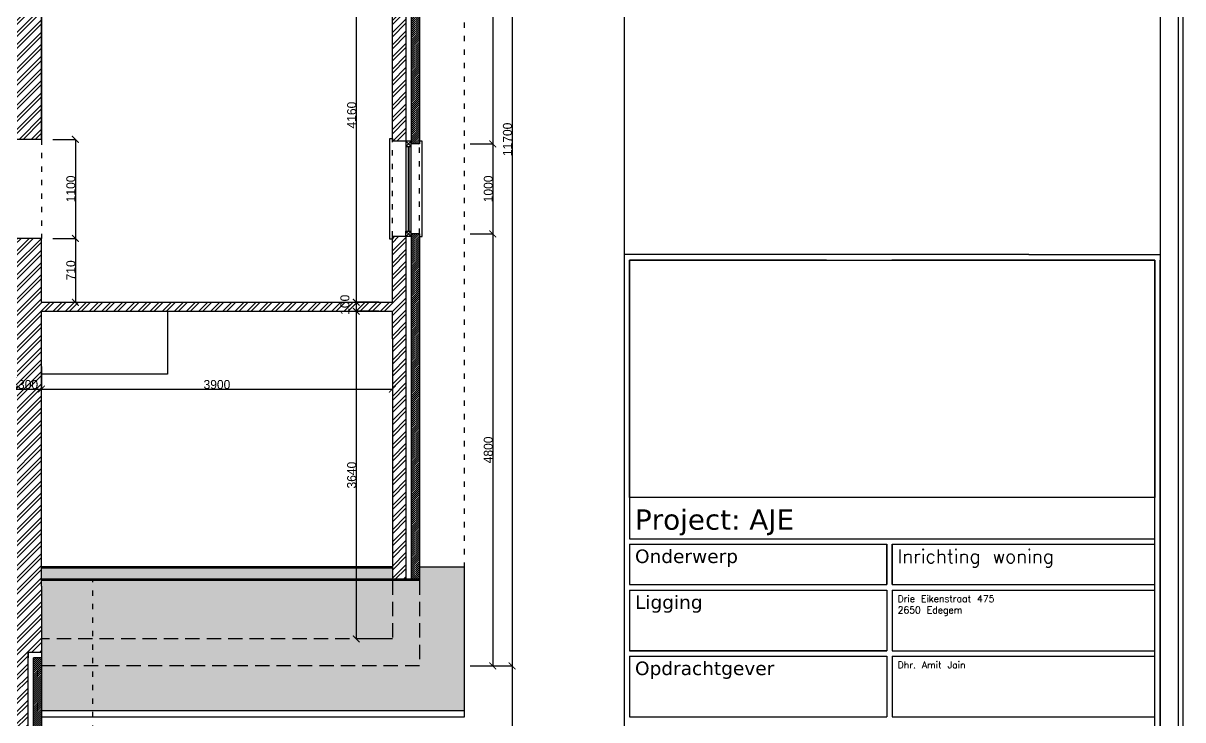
# Model space of a CAD drawing. Header units: millimetres. Extents: x -153917 to -31303, y -39726 to 31262.
# Drawn here: x -102134 to -89242, y 15974 to 23713 of the extents above; entities that cross this region are included whole.
import ezdxf

# ---------------------------------------------------------------- set-up
doc = ezdxf.new("R2010")
doc.units = ezdxf.units.MM
doc.header["$LTSCALE"] = 5
doc.linetypes.add('ACAD_ISO03W100', pattern=[30, 12, -18])
doc.linetypes.add('HIDDEN', pattern=[9.525, 6.35, -3.175])
for name, color, linetype in [('Bemating', 1, 'Continuous'), ('invulling muren', 252, 'Continuous'), ('KADER', 7, 'Continuous'), ('Meubel', 8, 'Continuous'), ('muren', 7, 'Continuous'), ('ramen', 8, 'Continuous'), ('Tekst', 7, 'Continuous')]:
    doc.layers.add(name, color=color, linetype=linetype)
doc.layers.add('Toestellen', color=7, linetype='Continuous', true_color=0x423f38)
doc.layers.add('verre', color=4, linetype='Continuous', lineweight=0)
doc.styles.add('Arial', font='txt.shx')
doc.styles.add('Geneva', font='')
doc.styles.get('Geneva').set_extended_font_data('Geneva')
doc.dimstyles.new('ISO-25', dxfattribs={"dimtxt": 100, "dimasz": 25, "dimexe": 1.25, "dimexo": 0.625, "dimtad": 1, "dimtxsty": 'Standard', "dimblk": 'ARCHTICK', "dimcen": 2.5, "dimse1": 1, "dimse2": 1, "dimadec": 0, "dimazin": 0, "dimtfac": 1, "dimtmove": 0, "dimatfit": 3, "dimfxl": 1, "dimarcsym": 0})
picture_1 = doc.add_image_def('image1.jpg', size_in_pixel=(1986, 897))

# ---------------------------------------------------------------- blocks, each defined once
blk = doc.blocks.new('_ArchTick')
at = {"color": 0, "linetype": 'ByBlock', "const_width": 0.15}
blk.add_lwpolyline([(-0.5, -0.5), (0.5, 0.5)], dxfattribs=at)
blk = doc.blocks.new('*D248')
at = {"layer": 'Bemating', "color": 0, "lineweight": -2, "transparency": 16777216}
for p, q in [((-114930, 12398), (-114930, 12147)), ((-97730, 12398), (-97730, 12147)), ((-114930, 12148), (-97730, 12148))]:
    blk.add_line(p, q, dxfattribs=at)
at = {"layer": 'Defpoints', "color": 0, "transparency": 16777216}
for p in [(-114930, 23638), (-97730, 20358), (-97730, 12148)]:
    blk.add_point(p, dxfattribs=at)
at = {"layer": 'Bemating', "color": 0, "lineweight": -2, "transparency": 16777216, "xscale": 75, "yscale": 75, "zscale": 75, "rotation": 180}
blk.add_blockref('_ArchTick', (-114930, 12148), dxfattribs=at)
at = {"layer": 'Bemating', "color": 0, "lineweight": -2, "transparency": 16777216, "xscale": 75, "yscale": 75, "zscale": 75}
blk.add_blockref('_ArchTick', (-97730, 12148), dxfattribs=at)
at = {"layer": 'Bemating', "color": 0, "transparency": 16777216, "insert": (-106330, 12199), "char_height": 100, "attachment_point": 5, "style": 'Geneva'}
blk.add_mtext('17200', dxfattribs=at)
blk = doc.blocks.new('*D250')
at = {"layer": 'Bemating', "color": 0, "lineweight": -2, "transparency": 16777216}
for p, q in [((-108830, 12605), (-108830, 12354)), ((-101930, 12605), (-101930, 12354)), ((-108830, 12355), (-101930, 12355))]:
    blk.add_line(p, q, dxfattribs=at)
at = {"layer": 'Defpoints', "color": 0, "transparency": 16777216}
for p in [(-108830, 16072), (-101930, 13272), (-101930, 12355)]:
    blk.add_point(p, dxfattribs=at)
at = {"layer": 'Bemating', "color": 0, "lineweight": -2, "transparency": 16777216, "xscale": 75, "yscale": 75, "zscale": 75, "rotation": 180}
blk.add_blockref('_ArchTick', (-108830, 12355), dxfattribs=at)
at = {"layer": 'Bemating', "color": 0, "lineweight": -2, "transparency": 16777216, "xscale": 75, "yscale": 75, "zscale": 75}
blk.add_blockref('_ArchTick', (-101930, 12355), dxfattribs=at)
at = {"layer": 'Bemating', "color": 0, "transparency": 16777216, "insert": (-105380, 12406), "char_height": 100, "attachment_point": 5, "style": 'Geneva'}
blk.add_mtext('6900', dxfattribs=at)
blk = doc.blocks.new('*D251')
at = {"layer": 'Bemating', "color": 0, "lineweight": -2, "transparency": 16777216}
for p, q in [((-101930, 12605), (-101930, 12354)), ((-97730, 12605), (-97730, 12354)), ((-101930, 12355), (-97730, 12355))]:
    blk.add_line(p, q, dxfattribs=at)
at = {"layer": 'Defpoints', "color": 0, "transparency": 16777216}
for p in [(-97730, 17534), (-101930, 13272), (-97730, 12355)]:
    blk.add_point(p, dxfattribs=at)
at = {"layer": 'Bemating', "color": 0, "lineweight": -2, "transparency": 16777216, "xscale": 75, "yscale": 75, "zscale": 75, "rotation": 180}
blk.add_blockref('_ArchTick', (-101930, 12355), dxfattribs=at)
at = {"layer": 'Bemating', "color": 0, "lineweight": -2, "transparency": 16777216, "xscale": 75, "yscale": 75, "zscale": 75}
blk.add_blockref('_ArchTick', (-97730, 12355), dxfattribs=at)
at = {"layer": 'Bemating', "color": 0, "transparency": 16777216, "insert": (-99830, 12406), "char_height": 100, "attachment_point": 5, "style": 'Geneva'}
blk.add_mtext('4200', dxfattribs=at)
blk = doc.blocks.new('*D242')
at = {"layer": 'Bemating', "color": 0, "lineweight": -2, "transparency": 16777216}
for p, q in [((-96949, 28272), (-96698, 28272)), ((-96699, 28272), (-96699, 16572)), ((-96949, 16572), (-96698, 16572))]:
    blk.add_line(p, q, dxfattribs=at)
at = {"layer": 'Defpoints', "color": 0, "transparency": 16777216}
for p in [(-97730, 28272), (-97730, 16572), (-96699, 16572)]:
    blk.add_point(p, dxfattribs=at)
at = {"layer": 'Bemating', "color": 0, "lineweight": -2, "transparency": 16777216, "xscale": 75, "yscale": 75, "zscale": 75}
for p, rotation in [((-96699, 28272), 90), ((-96699, 16572), 270)]:
    blk.add_blockref('_ArchTick', p, dxfattribs=dict(at, rotation=rotation))
at = {"layer": 'Bemating', "color": 0, "transparency": 16777216, "insert": (-96750, 22422), "char_height": 100, "attachment_point": 5, "rotation": 90, "style": 'Geneva'}
blk.add_mtext('11700', dxfattribs=at)
blk = doc.blocks.new('*D243')
at = {"layer": 'Bemating', "color": 0, "lineweight": -2, "transparency": 16777216}
for p, q in [((-96949, 16572), (-96698, 16572)), ((-96699, 16572), (-96699, 13272)), ((-96949, 13272), (-96698, 13272))]:
    blk.add_line(p, q, dxfattribs=at)
at = {"layer": 'Defpoints', "color": 0, "transparency": 16777216}
for p in [(-97730, 16572), (-101930, 13272), (-96699, 13272)]:
    blk.add_point(p, dxfattribs=at)
at = {"layer": 'Bemating', "color": 0, "lineweight": -2, "transparency": 16777216, "xscale": 75, "yscale": 75, "zscale": 75}
for p, rotation in [((-96699, 16572), 90), ((-96699, 13272), 270)]:
    blk.add_blockref('_ArchTick', p, dxfattribs=dict(at, rotation=rotation))
at = {"layer": 'Bemating', "color": 0, "transparency": 16777216, "insert": (-96750, 14922), "char_height": 100, "attachment_point": 5, "rotation": 90, "style": 'Geneva'}
blk.add_mtext('3300', dxfattribs=at)
blk = doc.blocks.new('*D298')
at = {"layer": 'Bemating', "color": 0, "lineweight": -2, "transparency": 16777216}
for p, q in [((-98181, 24772), (-98432, 24772)), ((-98431, 24772), (-98431, 20612)), ((-98181, 20612), (-98432, 20612))]:
    blk.add_line(p, q, dxfattribs=at)
at = {"layer": 'Defpoints', "color": 0, "transparency": 16777216}
for p in [(-98030, 24772), (-98431, 20612), (-98030, 20612)]:
    blk.add_point(p, dxfattribs=at)
at = {"layer": 'Bemating', "color": 0, "lineweight": -2, "transparency": 16777216, "xscale": 75, "yscale": 75, "zscale": 75}
for p, rotation in [((-98431, 24772), 90), ((-98431, 20612), 270)]:
    blk.add_blockref('_ArchTick', p, dxfattribs=dict(at, rotation=rotation))
at = {"layer": 'Bemating', "color": 0, "transparency": 16777216, "insert": (-98482, 22692), "char_height": 100, "attachment_point": 5, "rotation": 90, "style": 'Geneva'}
blk.add_mtext('4160', dxfattribs=at)
blk = doc.blocks.new('*D299')
at = {"layer": 'Bemating', "color": 0, "lineweight": -2, "transparency": 16777216}
for p, q in [((-98181, 20612), (-98432, 20612)), ((-98181, 20512), (-98432, 20512)), ((-98431, 20612), (-98431, 20512))]:
    blk.add_line(p, q, dxfattribs=at)
at = {"layer": 'Defpoints', "color": 0, "transparency": 16777216}
for p in [(-98431, 20512), (-98030, 20612), (-98030, 20512)]:
    blk.add_point(p, dxfattribs=at)
at = {"layer": 'Bemating', "color": 0, "lineweight": -2, "transparency": 16777216, "xscale": 75, "yscale": 75, "zscale": 75}
for p, rotation in [((-98431, 20612), 90), ((-98431, 20512), 270)]:
    blk.add_blockref('_ArchTick', p, dxfattribs=dict(at, rotation=rotation))
at = {"layer": 'Bemating', "color": 0, "transparency": 16777216, "insert": (-98557, 20585), "char_height": 100, "attachment_point": 5, "rotation": 90, "style": 'Geneva'}
blk.add_mtext('100', dxfattribs=at)
blk = doc.blocks.new('*D300')
at = {"layer": 'Bemating', "color": 0, "lineweight": -2, "transparency": 16777216}
for p, q in [((-98181, 20512), (-98432, 20512)), ((-98431, 20512), (-98431, 16872)), ((-98181, 16872), (-98432, 16872))]:
    blk.add_line(p, q, dxfattribs=at)
at = {"layer": 'Defpoints', "color": 0, "transparency": 16777216}
for p in [(-98030, 20512), (-98431, 16872), (-98030, 16872)]:
    blk.add_point(p, dxfattribs=at)
at = {"layer": 'Bemating', "color": 0, "lineweight": -2, "transparency": 16777216, "xscale": 75, "yscale": 75, "zscale": 75}
for p, rotation in [((-98431, 20512), 90), ((-98431, 16872), 270)]:
    blk.add_blockref('_ArchTick', p, dxfattribs=dict(at, rotation=rotation))
at = {"layer": 'Bemating', "color": 0, "transparency": 16777216, "insert": (-98482, 18692), "char_height": 100, "attachment_point": 5, "rotation": 90, "style": 'Geneva'}
blk.add_mtext('3640', dxfattribs=at)
blk = doc.blocks.new('*D301')
at = {"layer": 'Bemating', "color": 0, "lineweight": -2, "transparency": 16777216}
for p, q in [((-97163, 28272), (-96911, 28272)), ((-96913, 28272), (-96913, 22372)), ((-97163, 22372), (-96911, 22372))]:
    blk.add_line(p, q, dxfattribs=at)
at = {"layer": 'Defpoints', "color": 0, "transparency": 16777216}
for p in [(-97730, 28272), (-97730, 22372), (-96913, 22372)]:
    blk.add_point(p, dxfattribs=at)
at = {"layer": 'Bemating', "color": 0, "lineweight": -2, "transparency": 16777216, "xscale": 75, "yscale": 75, "zscale": 75}
for p, rotation in [((-96913, 28272), 90), ((-96913, 22372), 270)]:
    blk.add_blockref('_ArchTick', p, dxfattribs=dict(at, rotation=rotation))
at = {"layer": 'Bemating', "color": 0, "transparency": 16777216, "insert": (-96963, 25322), "char_height": 100, "attachment_point": 5, "rotation": 90, "style": 'Geneva'}
blk.add_mtext('5900', dxfattribs=at)
blk = doc.blocks.new('*D302')
at = {"layer": 'Bemating', "color": 0, "lineweight": -2, "transparency": 16777216}
for p, q in [((-97163, 22372), (-96911, 22372)), ((-96913, 22372), (-96913, 21372)), ((-97163, 21372), (-96911, 21372))]:
    blk.add_line(p, q, dxfattribs=at)
at = {"layer": 'Defpoints', "color": 0, "transparency": 16777216}
for p in [(-97730, 22372), (-97730, 21372), (-96913, 21372)]:
    blk.add_point(p, dxfattribs=at)
at = {"layer": 'Bemating', "color": 0, "lineweight": -2, "transparency": 16777216, "xscale": 75, "yscale": 75, "zscale": 75}
for p, rotation in [((-96913, 22372), 90), ((-96913, 21372), 270)]:
    blk.add_blockref('_ArchTick', p, dxfattribs=dict(at, rotation=rotation))
at = {"layer": 'Bemating', "color": 0, "transparency": 16777216, "insert": (-96963, 21872), "char_height": 100, "attachment_point": 5, "rotation": 90, "style": 'Geneva'}
blk.add_mtext('1000', dxfattribs=at)
blk = doc.blocks.new('*D303')
at = {"layer": 'Bemating', "color": 0, "lineweight": -2, "transparency": 16777216}
for p, q in [((-97163, 21372), (-96911, 21372)), ((-96913, 21372), (-96913, 16572)), ((-97163, 16572), (-96911, 16572))]:
    blk.add_line(p, q, dxfattribs=at)
at = {"layer": 'Defpoints', "color": 0, "transparency": 16777216}
for p in [(-97730, 21372), (-97730, 16572), (-96913, 16572)]:
    blk.add_point(p, dxfattribs=at)
at = {"layer": 'Bemating', "color": 0, "lineweight": -2, "transparency": 16777216, "xscale": 75, "yscale": 75, "zscale": 75}
for p, rotation in [((-96913, 21372), 90), ((-96913, 16572), 270)]:
    blk.add_blockref('_ArchTick', p, dxfattribs=dict(at, rotation=rotation))
at = {"layer": 'Bemating', "color": 0, "transparency": 16777216, "insert": (-96963, 18972), "char_height": 100, "attachment_point": 5, "rotation": 90, "style": 'Geneva'}
blk.add_mtext('4800', dxfattribs=at)
blk = doc.blocks.new('*D304')
at = {"layer": 'Bemating', "color": 0, "lineweight": -2, "transparency": 16777216}
for p, q in [((-101804, 22422), (-101553, 22422)), ((-101554, 22422), (-101554, 21322)), ((-101804, 21322), (-101553, 21322))]:
    blk.add_line(p, q, dxfattribs=at)
at = {"layer": 'Defpoints', "color": 0, "transparency": 16777216}
for p in [(-101930, 22422), (-101930, 21322), (-101554, 21322)]:
    blk.add_point(p, dxfattribs=at)
at = {"layer": 'Bemating', "color": 0, "lineweight": -2, "transparency": 16777216, "xscale": 75, "yscale": 75, "zscale": 75}
for p, rotation in [((-101554, 22422), 90), ((-101554, 21322), 270)]:
    blk.add_blockref('_ArchTick', p, dxfattribs=dict(at, rotation=rotation))
at = {"layer": 'Bemating', "color": 0, "transparency": 16777216, "insert": (-101604, 21872), "char_height": 100, "attachment_point": 5, "rotation": 90, "style": 'Geneva'}
blk.add_mtext('1100', dxfattribs=at)
blk = doc.blocks.new('*D305')
at = {"layer": 'Bemating', "color": 0, "lineweight": -2, "transparency": 16777216}
for p, q in [((-101804, 21322), (-101553, 21322)), ((-101554, 21322), (-101554, 20612)), ((-101804, 20612), (-101553, 20612))]:
    blk.add_line(p, q, dxfattribs=at)
at = {"layer": 'Defpoints', "color": 0, "transparency": 16777216}
for p in [(-101930, 21322), (-101930, 20612), (-101554, 20612)]:
    blk.add_point(p, dxfattribs=at)
at = {"layer": 'Bemating', "color": 0, "lineweight": -2, "transparency": 16777216, "xscale": 75, "yscale": 75, "zscale": 75}
for p, rotation in [((-101554, 21322), 90), ((-101554, 20612), 270)]:
    blk.add_blockref('_ArchTick', p, dxfattribs=dict(at, rotation=rotation))
at = {"layer": 'Bemating', "color": 0, "transparency": 16777216, "insert": (-101604, 20967), "char_height": 100, "attachment_point": 5, "rotation": 90, "style": 'Geneva'}
blk.add_mtext('710', dxfattribs=at)
blk = doc.blocks.new('*D322')
at = {"layer": 'Bemating', "color": 0, "lineweight": -2, "transparency": 16777216}
for p, q in [((-102230, 19898), (-102230, 19646)), ((-101930, 19898), (-101930, 19646)), ((-102230, 19648), (-101930, 19648))]:
    blk.add_line(p, q, dxfattribs=at)
at = {"layer": 'Defpoints', "color": 0, "transparency": 16777216}
for p in [(-101930, 20512), (-102230, 19922), (-101930, 19648)]:
    blk.add_point(p, dxfattribs=at)
at = {"layer": 'Bemating', "color": 0, "lineweight": -2, "transparency": 16777216, "xscale": 75, "yscale": 75, "zscale": 75, "rotation": 180}
blk.add_blockref('_ArchTick', (-102230, 19648), dxfattribs=at)
at = {"layer": 'Bemating', "color": 0, "lineweight": -2, "transparency": 16777216, "xscale": 75, "yscale": 75, "zscale": 75}
blk.add_blockref('_ArchTick', (-101930, 19648), dxfattribs=at)
at = {"layer": 'Bemating', "color": 0, "transparency": 16777216, "insert": (-102080, 19698), "char_height": 100, "attachment_point": 5, "style": 'Geneva'}
blk.add_mtext('300', dxfattribs=at)
blk = doc.blocks.new('*D323')
at = {"layer": 'Bemating', "color": 0, "lineweight": -2, "transparency": 16777216}
for p, q in [((-101930, 19898), (-101930, 19646)), ((-98030, 19898), (-98030, 19646)), ((-101930, 19648), (-98030, 19648))]:
    blk.add_line(p, q, dxfattribs=at)
at = {"layer": 'Defpoints', "color": 0, "transparency": 16777216}
for p in [(-101930, 20512), (-98030, 20512), (-98030, 19648)]:
    blk.add_point(p, dxfattribs=at)
at = {"layer": 'Bemating', "color": 0, "lineweight": -2, "transparency": 16777216, "xscale": 75, "yscale": 75, "zscale": 75, "rotation": 180}
blk.add_blockref('_ArchTick', (-101930, 19648), dxfattribs=at)
at = {"layer": 'Bemating', "color": 0, "lineweight": -2, "transparency": 16777216, "xscale": 75, "yscale": 75, "zscale": 75}
blk.add_blockref('_ArchTick', (-98030, 19648), dxfattribs=at)
at = {"layer": 'Bemating', "color": 0, "transparency": 16777216, "insert": (-99980, 19698), "char_height": 100, "attachment_point": 5, "style": 'Geneva'}
blk.add_mtext('3900', dxfattribs=at)

msp = doc.modelspace()

# ---------------------------------------------------------------- hatches: boundary and pattern name
at = {"layer": 'invulling muren'}
h = msp.add_hatch(dxfattribs=at)
h.set_pattern_fill('ANSI31', color=256, scale=5)
h.paths.add_polyline_path([(-103539.643, 27309.317), (-103629.643, 27309.317), (-103629.643, 25071.817), (-104419.643, 25071.817), (-104419.643, 24981.817), (-104389.643, 24981.817), (-103539.643, 24981.817)])
h.paths.add_polyline_path([(-105819.643, 24981.817), (-105819.643, 25071.817), (-105849.643, 25071.817), (-107319.643, 25071.817), (-107319.643, 24981.817), (-107289.643, 24981.817)])
h.paths.add_polyline_path([(-108719.643, 24981.817), (-108719.643, 25071.817), (-108749.643, 25071.817), (-111529.643, 25071.817), (-111529.643, 24981.817)])
h.paths.add_polyline_path([(-114929.643, 25071.817), (-114929.643, 23787.817), (-114929.643, 23637.817), (-114929.643, 22671.817), (-114839.643, 22671.817), (-114839.643, 22701.817), (-114839.643, 23787.817), (-114839.643, 24981.817), (-112929.643, 24981.817), (-112929.643, 25071.817), (-112959.643, 25071.817)])
h.paths.add_polyline_path([(-114839.643, 21671.817), (-114929.643, 21671.817), (-114929.643, 19461.817), (-114839.643, 19461.817), (-114839.643, 19491.817)])
h.paths.add_polyline_path([(-114929.643, 16071.817), (-113829.643, 16071.817), (-113829.643, 16161.817), (-113859.643, 16161.817), (-114839.643, 16161.817), (-114839.643, 18461.817), (-114929.643, 18461.817)])
h.paths.add_polyline_path([(-112429.643, 16161.817), (-112429.643, 16071.817), (-112399.643, 16071.817), (-111729.643, 16071.817), (-111729.643, 16161.817)])
h.paths.add_polyline_path([(-108829.643, 15371.817), (-108739.643, 15371.817), (-108739.643, 15401.817), (-108739.643, 16161.817), (-110329.643, 16161.817), (-110329.643, 16071.817), (-108829.643, 16071.817)])
h.paths.add_polyline_path([(-108739.643, 13361.817), (-108739.643, 13971.817), (-108829.643, 13971.817), (-108829.643, 13941.817), (-108829.643, 13271.817), (-108029.643, 13271.817), (-108029.643, 13361.817), (-108059.643, 13361.817)])
h.paths.add_polyline_path([(-104529.643, 13271.817), (-104529.643, 13361.817), (-104559.643, 13361.817), (-106629.643, 13361.817), (-106629.643, 13271.817), (-106599.643, 13271.817)])
h.paths.add_polyline_path([(-101929.643, 13271.817), (-101929.643, 13971.817), (-102019.643, 13971.817), (-102019.643, 13941.817), (-102019.643, 13361.817), (-103129.643, 13361.817), (-103129.643, 13271.817)])
h.paths.add_polyline_path([(-101929.643, 16661.817), (-102019.643, 16661.817), (-102019.643, 15371.817), (-101929.643, 15371.817), (-101929.643, 15401.817)])
h.paths.add_polyline_path([(-97729.643, 27309.317), (-97819.643, 27309.317), (-97819.643, 22371.817), (-97729.643, 22371.817), (-97729.643, 23787.817)])
h.paths.add_polyline_path([(-97819.643, 17534.317), (-97729.643, 17534.317), (-97729.643, 17671.817), (-97729.643, 20207.817), (-97729.643, 21371.817), (-97819.643, 21371.817), (-97819.643, 21341.817)])
h = msp.add_hatch(dxfattribs=at)
h.set_pattern_fill('ANSI32', color=256, scale=10)
h.paths.add_polyline_path([(-98029.643, 24921.817), (-103329.643, 24921.817), (-103329.643, 27309.317), (-103479.643, 27309.317), (-103479.643, 24921.817), (-104389.643, 24921.817), (-104389.643, 24771.817), (-104359.643, 24771.817), (-103329.643, 24771.817), (-102229.643, 24771.817), (-102229.643, 22421.817), (-101929.643, 22421.817), (-101929.643, 24771.817), (-98029.643, 24771.817), (-98029.643, 23787.817), (-98029.643, 22401.817), (-97879.643, 22401.817), (-97879.643, 27309.317), (-98029.643, 27309.317)])
h.paths.add_polyline_path([(-102229.643, 18751.817), (-103159.643, 18751.817), (-103159.643, 18741.817), (-103159.643, 18651.817), (-102229.643, 18651.817), (-102229.643, 18462.817), (-102229.643, 18351.817), (-102229.643, 17459.817), (-102229.643, 15401.817), (-102079.643, 15401.817), (-102079.643, 16721.817), (-102019.643, 16721.817), (-101929.643, 16721.817), (-101929.643, 17459.817), (-101929.643, 20357.817), (-101929.643, 20511.817), (-98029.643, 20511.817), (-98029.643, 20207.817), (-98029.643, 17534.317), (-97879.643, 17534.317), (-97879.643, 21341.817), (-98029.643, 21341.817), (-98029.643, 21311.817), (-98029.643, 20611.817), (-101929.643, 20611.817), (-101929.643, 21321.817), (-102229.643, 21321.817)])
h.paths.add_polyline_path([(-108529.643, 13571.817), (-108529.643, 13941.817), (-108679.643, 13941.817), (-108679.643, 13421.817), (-108059.643, 13421.817), (-108059.643, 13571.817), (-108089.643, 13571.817)])
h.paths.add_polyline_path([(-105079.643, 13571.817), (-105079.643, 18651.817), (-104009.643, 18651.817), (-104009.643, 18661.817), (-104009.643, 18751.817), (-105079.643, 18751.817), (-105079.643, 20296.817), (-105089.643, 20296.817), (-105179.643, 20296.817), (-105179.643, 20071.817), (-105279.643, 20071.817), (-105279.643, 20061.817), (-105279.643, 19921.817), (-105229.643, 19921.817), (-105229.643, 13571.817), (-106599.643, 13571.817), (-106599.643, 13421.817), (-104559.643, 13421.817), (-104559.643, 13571.817), (-104589.643, 13571.817)])
h.paths.add_polyline_path([(-102229.643, 13571.817), (-103099.643, 13571.817), (-103099.643, 13421.817), (-102079.643, 13421.817), (-102079.643, 13941.817), (-102229.643, 13941.817), (-102229.643, 13911.817)])
at = {"layer": 'invulling muren', "transparency": 33554477}
h = msp.add_hatch(color=256, dxfattribs=at)
h.dxf.hatch_style = 1
h.paths.add_polyline_path([(-101359.643, 17521.817), (-101929.643, 17521.817), (-101929.643, 17459.817), (-101929.643, 16871.817), (-101359.643, 16871.817)])
h.paths.add_polyline_path([(-98029.643, 17521.817), (-101359.643, 17521.817), (-101359.643, 16871.817), (-98029.643, 16871.817)], flags=16)
h.paths.add_polyline_path([(-97729.643, 17521.817), (-98029.643, 17521.817), (-98029.643, 16871.817), (-101359.643, 16871.817), (-101359.643, 16571.817), (-97729.643, 16571.817)], flags=17)
h.paths.add_polyline_path([(-97229.643, 17671.817), (-97729.643, 17671.817), (-97729.643, 17521.817), (-97729.643, 16571.817), (-101359.643, 16571.817), (-101359.643, 16071.817), (-97229.643, 16071.817)])
h.paths.add_polyline_path([(-101359.643, 16871.817), (-101929.643, 16871.817), (-101929.643, 16571.817), (-101359.643, 16571.817)])
h.paths.add_polyline_path([(-101359.643, 16571.817), (-101929.643, 16571.817), (-101929.643, 16071.817), (-101359.643, 16071.817)])
at = {"layer": 'invulling muren'}
h = msp.add_hatch(dxfattribs=at)
h.set_pattern_fill('HONEY', color=256, scale=10)
h.paths.add_polyline_path([(-98029.643, 17659.317), (-101929.643, 17659.317), (-101929.643, 17534.317), (-98029.643, 17534.317)])

# ---------------------------------------------------------------- linework, layer by layer
at = {"layer": 'KADER', "linetype": 'Continuous'}
for p, q in [((-89291.952, 31211.669), (-89291.952, 10600.554)), ((-89241.952, 31261.669), (-89241.952, 10550.554)), ((-89491.952, 31011.669), (-89491.952, 10800.554))]:
    msp.add_line(p, q, dxfattribs=at)
at = {"layer": 'Meubel', "linetype": 'ACAD_ISO03W100'}
for p, q in [((-97229.643, 27171.817), (-97229.643, 17671.817)), ((-101359.643, 12701.817), (-101359.643, 17521.817))]:
    msp.add_line(p, q, dxfattribs=at)
at = {"layer": 'Meubel'}
for p, q in [((-101929.643, 20511.817), (-100529.643, 20511.817)), ((-100529.643, 20511.817), (-100529.643, 19811.817)), ((-100529.643, 19811.817), (-101929.643, 19811.817)), ((-97229.643, 17671.817), (-97229.643, 16071.817)), ((-97229.643, 16001.817), (-101929.643, 16001.817)), ((-97229.643, 16071.817), (-97229.643, 16001.817))]:
    msp.add_line(p, q, dxfattribs=at)
at = {"layer": 'muren'}
for p, q in [((-97879.643, 27309.317), (-97879.643, 22401.817)), ((-97819.643, 27309.317), (-97819.643, 22371.817)), ((-101929.643, 22421.817), (-101929.643, 24771.817)), ((-101929.643, 24771.817), (-101929.643, 22421.817)), ((-98029.643, 22401.817), (-98029.643, 23787.817)), ((-97729.643, 23787.817), (-97729.643, 22371.817)), ((-101929.643, 22421.817), (-102229.643, 22421.817)), ((-97819.643, 22401.817), (-98029.643, 22401.817)), ((-97819.643, 22401.817), (-98029.643, 22401.817)), ((-97819.643, 22371.817), (-97819.643, 22401.817)), ((-97819.643, 22371.817), (-97819.643, 22401.817)), ((-97729.643, 22371.817), (-97819.643, 22371.817)), ((-97729.643, 22371.817), (-97819.643, 22371.817)), ((-101929.643, 21321.817), (-102229.643, 21321.817)), ((-101929.643, 21257.817), (-101929.643, 21321.817)), ((-101929.643, 20611.817), (-101929.643, 21321.817)), ((-98029.643, 20611.817), (-98029.643, 21341.817)), ((-97819.643, 21341.817), (-98029.643, 21341.817)), ((-97819.643, 21341.817), (-98029.643, 21341.817)), ((-97879.643, 21341.817), (-97879.643, 17534.317)), ((-97729.643, 21371.817), (-97819.643, 21371.817)), ((-97819.643, 21371.817), (-97819.643, 21341.817)), ((-97819.643, 21371.817), (-97819.643, 17534.317)), ((-97729.643, 21371.817), (-97819.643, 21371.817)), ((-97819.643, 21371.817), (-97819.643, 21341.817)), ((-97729.643, 21371.817), (-97729.643, 20207.817)), ((-101929.643, 20611.817), (-98029.643, 20611.817)), ((-101929.643, 20357.817), (-101929.643, 20511.817)), ((-101929.643, 20511.817), (-98029.643, 20511.817)), ((-98029.643, 20207.817), (-98029.643, 20511.817)), ((-101929.643, 17459.817), (-101929.643, 20357.817)), ((-98029.643, 20207.817), (-98029.643, 17534.317)), ((-97729.643, 20207.817), (-97729.643, 17534.317)), ((-98029.643, 17671.817), (-101929.643, 17671.817)), ((-97729.643, 17671.817), (-97229.643, 17671.817)), ((-97729.643, 17671.817), (-97729.643, 17521.817)), ((-98029.643, 17659.317), (-101929.643, 17659.317)), ((-97729.643, 17534.317), (-101929.643, 17534.317)), ((-97729.643, 17521.817), (-101929.643, 17521.817)), ((-101929.643, 17459.817), (-101929.643, 15371.817)), ((-102079.643, 13421.817), (-102079.643, 16721.817)), ((-102019.643, 16721.817), (-102079.643, 16721.817)), ((-102079.643, 16721.817), (-102079.643, 16661.817)), ((-101929.643, 16721.817), (-102019.643, 16721.817)), ((-102019.643, 13361.817), (-102019.643, 16661.817)), ((-101929.643, 16661.817), (-102019.643, 16661.817))]:
    msp.add_line(p, q, dxfattribs=at)
at = {"layer": 'muren', "linetype": 'ACAD_ISO03W100'}
for p, q in [((-101929.643, 22421.817), (-101929.643, 21321.817)), ((-98029.643, 21341.817), (-98029.643, 22401.817)), ((-97729.643, 21371.817), (-97729.643, 22371.817))]:
    msp.add_line(p, q, dxfattribs=at)
at = {"layer": 'muren', "linetype": 'HIDDEN', "ltscale": 5}
for p, q in [((-98029.643, 17521.817), (-98029.643, 16871.817)), ((-97729.643, 17521.817), (-97729.643, 16571.817)), ((-98029.643, 16871.817), (-101929.643, 16871.817)), ((-97729.643, 16571.817), (-101929.643, 16571.817))]:
    msp.add_line(p, q, dxfattribs=at)
at = {"layer": 'muren', "linetype": 'Continuous'}
msp.add_lwpolyline([(-89551.952, 10860.554), (-89551.952, 21081.717)], dxfattribs=at)
at = {"layer": 'ramen'}
for p, q in [((-98059.643, 22401.817), (-98059.643, 22431.817)), ((-98059.643, 22431.817), (-98029.643, 22431.817)), ((-98059.643, 21311.817), (-98059.643, 22401.817)), ((-98029.643, 22431.817), (-98029.643, 22401.817)), ((-97819.643, 22401.817), (-97879.643, 22401.817)), ((-97879.643, 22401.817), (-97879.643, 21371.817)), ((-97879.643, 22401.817), (-97879.643, 22341.817)), ((-97819.643, 22341.817), (-97879.643, 22401.817)), ((-97879.643, 22341.817), (-97819.643, 22401.817)), ((-97879.643, 22341.817), (-97819.643, 22341.817)), ((-97819.643, 21341.817), (-97819.643, 22401.817)), ((-97699.633, 22401.817), (-97729.643, 22401.817)), ((-97699.633, 22371.817), (-97699.633, 22401.817)), ((-97699.633, 21341.817), (-97699.633, 22371.817)), ((-97879.643, 21341.817), (-97879.643, 21401.817)), ((-97879.643, 21401.817), (-97819.643, 21401.817)), ((-97819.643, 21401.817), (-97879.643, 21341.817)), ((-97819.643, 21341.817), (-97879.643, 21401.817)), ((-98029.643, 21311.817), (-98059.643, 21311.817)), ((-98029.643, 21341.817), (-98029.643, 21311.817)), ((-97729.643, 21371.817), (-97729.633, 21341.817)), ((-97729.633, 21341.817), (-97699.633, 21341.817))]:
    msp.add_line(p, q, dxfattribs=at)
at = {"layer": 'Tekst'}
for p, q in [((-95451.952, 31011.669), (-95451.952, 10800.554)), ((-90951.952, 21141.717), (-95451.952, 21141.717)), ((-95391.952, 21081.717), (-95391.952, 17985.554)), ((-93201.952, 21081.717), (-95391.952, 21081.717)), ((-93201.952, 21081.717), (-92471.952, 21081.717)), ((-91011.952, 21081.717), (-92471.952, 21081.717)), ((-89551.952, 21081.717), (-91011.952, 21081.717)), ((-90951.952, 21141.717), (-89491.952, 21141.717)), ((-89551.952, 17985.554), (-89551.952, 21081.717)), ((-89491.952, 10860.554), (-89491.952, 21081.717)), ((-89491.952, 17925.554), (-89491.952, 19425.554)), ((-95391.952, 17985.554), (-93201.952, 17985.554)), ((-95391.952, 17925.554), (-92531.952, 17925.554)), ((-95391.952, 17925.554), (-95391.952, 17475.554)), ((-93201.952, 17985.554), (-92471.952, 17985.554)), ((-92531.952, 17925.554), (-92531.952, 17475.554)), ((-92531.952, 17475.554), (-92531.952, 17925.554)), ((-92471.952, 17985.554), (-91011.952, 17985.554)), ((-92471.952, 17925.554), (-92471.952, 17475.554)), ((-92471.952, 17475.554), (-92471.952, 17925.554)), ((-92471.952, 17925.554), (-90951.952, 17925.554)), ((-91011.952, 17985.554), (-89551.952, 17985.554)), ((-90951.952, 17925.554), (-89551.952, 17925.554)), ((-89551.952, 17475.554), (-89551.952, 17925.554)), ((-95391.952, 17475.554), (-92531.952, 17475.554)), ((-95391.952, 17415.554), (-92531.952, 17415.554)), ((-95391.952, 17415.554), (-95391.952, 16740.554)), ((-92531.952, 17415.554), (-92531.952, 16740.554)), ((-92471.952, 17475.554), (-89551.952, 17475.554)), ((-92471.952, 17415.554), (-92471.952, 16740.554)), ((-92471.952, 17415.554), (-89551.952, 17415.554)), ((-89551.952, 16740.554), (-89551.952, 17415.554)), ((-92531.952, 17355.554), (-92531.952, 16740.554)), ((-92471.952, 17355.554), (-92471.952, 16740.554)), ((-92531.952, 16740.554), (-95391.952, 16740.554)), ((-95391.952, 16740.554), (-92531.952, 16740.554)), ((-95391.952, 16680.554), (-92531.952, 16680.554)), ((-95391.952, 16680.554), (-95391.952, 16005.554)), ((-92531.952, 16680.554), (-92531.952, 16005.554)), ((-92471.952, 16740.554), (-89551.952, 16740.554)), ((-92471.952, 16740.554), (-89551.952, 16740.554)), ((-92471.952, 16680.554), (-92471.952, 16005.554)), ((-92471.952, 16680.554), (-89551.952, 16680.554)), ((-89551.952, 16005.554), (-89551.952, 16680.554)), ((-95391.952, 16005.554), (-92531.952, 16005.554)), ((-95391.952, 16005.554), (-92531.952, 16005.554)), ((-92471.952, 16005.554), (-89551.952, 16005.554)), ((-92471.952, 16005.554), (-89551.952, 16005.554))]:
    msp.add_line(p, q, dxfattribs=at)
msp.add_lwpolyline([(-95391.952, 21081.717), (-89551.952, 21081.717), (-89551.952, 18444.013), (-95391.952, 18444.013)], close=True, dxfattribs=at)
for p in [(-93931.952, 21081.717), (-92471.952, 21081.717)]:
    msp.add_point(p, dxfattribs=at)
at = {"layer": 'Toestellen'}
msp.add_line((-97229.643, 16071.817), (-101929.643, 16071.817), dxfattribs=at)
at = {"layer": 'verre'}
for p, q in [((-97854.643, 21401.817), (-97854.643, 22341.817)), ((-97849.643, 21401.817), (-97849.643, 22341.817)), ((-97844.643, 21401.817), (-97844.643, 22341.817))]:
    msp.add_line(p, q, dxfattribs=at)

# ---------------------------------------------------------------- texts
at = {"layer": 'Tekst', "ltscale": 5, "insert": (-95331.952, 18310.91), "char_height": 225, "width": 2860, "attachment_point": 1, "style": 'Arial'}
msp.add_mtext('{\\fVerdana|b0|i0|c0|p34;Project: AJE}', dxfattribs=at)
at = {"layer": 'Tekst', "char_height": 150, "width": 2800, "attachment_point": 1}
for s, insert in [('{\\fVerdana|b0|i0|c0|p34;Onderwerp}', (-95331.952, 17865.554)), ('{\\fVerdana|b0|i0|c0|p34;Ligging}', (-95331.952, 17355.554)), ('{\\fVerdana|b0|i0|c0|p34;Opdrachtgever}', (-95331.952, 16620.554))]:
    msp.add_mtext(s, dxfattribs=dict(at, insert=insert))
at = {"layer": 'Tekst', "width": 2860, "attachment_point": 1, "style": 'Arial'}
for s, insert, char_height in [('Inrichting woning', (-92411.952, 17865.554), 150), ('Drie Eikenstraat 475\\P2650 Edegem', (-92411.952, 17355.554), 75), ('Dhr. Amit Jain', (-92411.952, 16620.554), 75)]:
    msp.add_mtext(s, dxfattribs=dict(at, insert=insert, char_height=char_height))

# ---------------------------------------------------------------- dimensions: what is measured, and where the dimension line sits
at = {"layer": 'Bemating'}
for base, p1, p2, override, picture, middle in [((-96698.885, 16571.817), (-97729.643, 28271.817), (-97729.643, 16571.817), {"dimasz": 75, "dimtxsty": 'Geneva', "dimse1": 0, "dimse2": 0, "dimfxl": 250, "dimfxlon": 1}, '*D242', (-96749.51, 22421.817)), ((-96912.571, 22371.817), (-97729.643, 28271.817), (-97729.643, 22371.817), {"dimasz": 75, "dimtxsty": 'Geneva', "dimse1": 0, "dimse2": 0, "dimfxl": 250, "dimfxlon": 1}, '*D301', (-96963.196, 25321.817)), ((-98431.125, 20611.817), (-98029.643, 24771.817), (-98029.643, 20611.817), {"dimasz": 75, "dimtxsty": 'Geneva', "dimse1": 0, "dimse2": 0, "dimtmove": 1, "dimfxl": 250, "dimfxlon": 1}, '*D298', (-98481.75, 22691.817)), ((-101553.864, 21321.817), (-101929.643, 22421.817), (-101929.643, 21321.817), {"dimasz": 75, "dimtxsty": 'Geneva', "dimse1": 0, "dimse2": 0, "dimfxl": 250, "dimfxlon": 1}, '*D304', (-101604.489, 21871.817)), ((-96912.571, 21371.817), (-97729.643, 22371.817), (-97729.643, 21371.817), {"dimasz": 75, "dimtxsty": 'Geneva', "dimse1": 0, "dimse2": 0, "dimtmove": 1, "dimfxl": 250, "dimfxlon": 1}, '*D302', (-96963.196, 21871.817)), ((-96912.571, 16571.817), (-97729.643, 21371.817), (-97729.643, 16571.817), {"dimasz": 75, "dimtxsty": 'Geneva', "dimse1": 0, "dimse2": 0, "dimtmove": 1, "dimfxl": 250, "dimfxlon": 1}, '*D303', (-96963.196, 18971.817)), ((-101553.864, 20611.817), (-101929.643, 21321.817), (-101929.643, 20611.817), {"dimasz": 75, "dimtxsty": 'Geneva', "dimse1": 0, "dimse2": 0, "dimtmove": 1, "dimfxl": 250, "dimfxlon": 1}, '*D305', (-101604.489, 20966.817)), ((-98431.125, 20511.817), (-98029.643, 20611.817), (-98029.643, 20511.817), {"dimasz": 75, "dimtxsty": 'Geneva', "dimse1": 0, "dimse2": 0, "dimtmove": 1, "dimfxl": 250, "dimfxlon": 1}, '*D299', (-98556.75, 20584.942)), ((-98431.125, 16871.817), (-98029.643, 20511.817), (-98029.643, 16871.817), {"dimasz": 75, "dimtxsty": 'Geneva', "dimse1": 0, "dimse2": 0, "dimtmove": 1, "dimfxl": 250, "dimfxlon": 1}, '*D300', (-98481.75, 18691.817)), ((-96698.885, 13271.817), (-97729.643, 16571.817), (-101929.643, 13271.817), {"dimasz": 75, "dimtxsty": 'Geneva', "dimse1": 0, "dimse2": 0, "dimtmove": 1, "dimfxl": 250, "dimfxlon": 1}, '*D243', (-96749.51, 14921.817))]:
    dim = msp.add_linear_dim(base=base, p1=p1, p2=p2, angle=90, dimstyle='ISO-25', override=override, dxfattribs=at)
    dim.commit()
    dim.dimension.update_dxf_attribs({"geometry": picture, "text_midpoint": middle})
for base, p1, p2, override, picture, middle in [((-97729.643, 12148.238), (-114929.643, 23637.817), (-97729.643, 20357.817), {"dimasz": 75, "dimtxsty": 'Geneva', "dimse1": 0, "dimse2": 0, "dimfxl": 250, "dimfxlon": 1}, '*D248', (-106329.643, 12198.863)), ((-101929.643, 19647.555), (-102229.643, 19921.817), (-101929.643, 20511.817), {"dimasz": 75, "dimtxsty": 'Geneva', "dimse1": 0, "dimse2": 0, "dimtmove": 1, "dimfxl": 250, "dimfxlon": 1}, '*D322', (-102079.643, 19698.18)), ((-98029.643, 19647.555), (-101929.643, 20511.817), (-98029.643, 20511.817), {"dimasz": 75, "dimtxsty": 'Geneva', "dimse1": 0, "dimse2": 0, "dimtmove": 1, "dimfxl": 250, "dimfxlon": 1}, '*D323', (-99979.643, 19698.18)), ((-97729.643, 12355.472), (-101929.643, 13271.817), (-97729.643, 17534.317), {"dimasz": 75, "dimtxsty": 'Geneva', "dimse1": 0, "dimse2": 0, "dimtmove": 1, "dimfxl": 250, "dimfxlon": 1}, '*D251', (-99829.643, 12406.097)), ((-101929.643, 12355.472), (-108829.643, 16071.817), (-101929.643, 13271.817), {"dimasz": 75, "dimtxsty": 'Geneva', "dimse1": 0, "dimse2": 0, "dimtmove": 1, "dimfxl": 250, "dimfxlon": 1}, '*D250', (-105379.643, 12406.097))]:
    dim = msp.add_linear_dim(base=base, p1=p1, p2=p2, dimstyle='ISO-25', override=override, dxfattribs=at)
    dim.commit()
    dim.dimension.update_dxf_attribs({"geometry": picture, "text_midpoint": middle})

# ---------------------------------------------------------------- pictures from other files: only their frames are drawn
at = {"layer": 'Tekst'}
image = msp.add_image(picture_1, insert=(-95391.952, 18444.013), size_in_units=(5840, 2637.704), rotation=0, dxfattribs=at)
image.dxf.flags = 7

doc.saveas('drawing.dxf')
